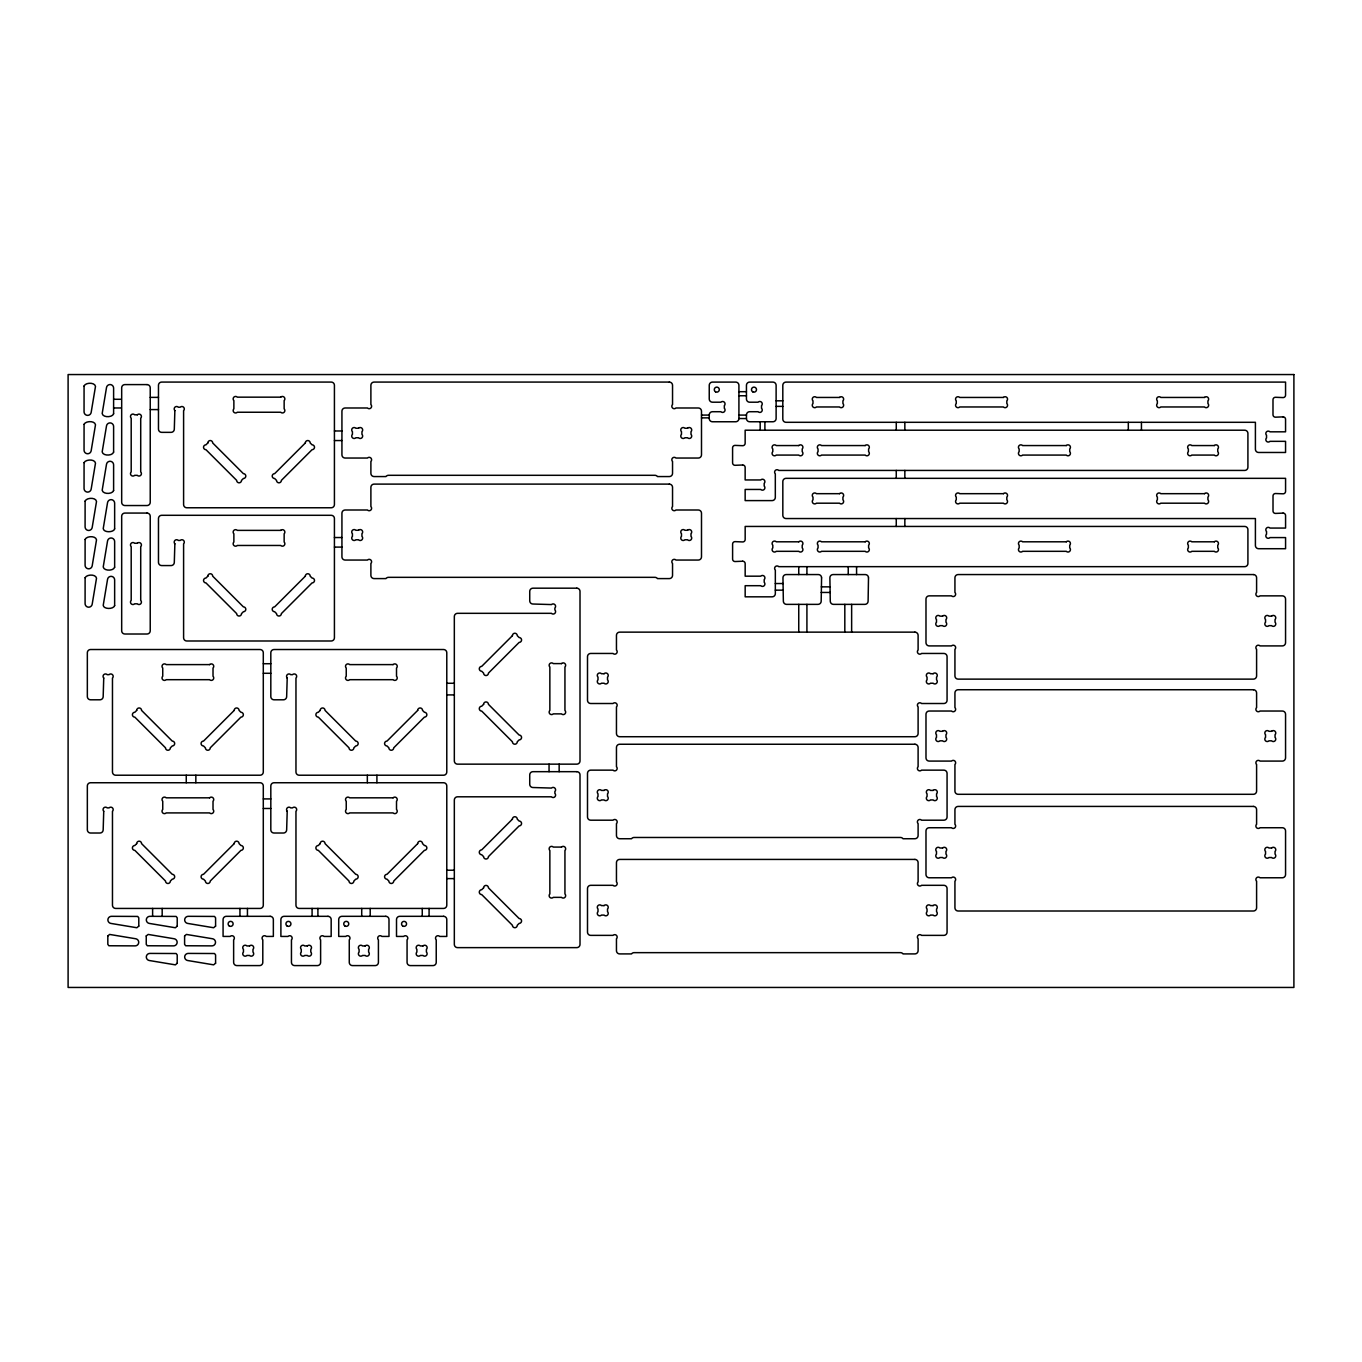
<?xml version="1.0" encoding="UTF-8"?>
<svg xmlns="http://www.w3.org/2000/svg" width="1362" height="1362" viewBox="0 0 1362 1362"><rect width="100%" height="100%" fill="white"/><g stroke="black" fill="none" stroke-linecap="round" stroke-linejoin="round"><path stroke-width="1.5" d="M738.919 391.694L746.444 391.694M738.919 395.763L746.444 395.763M150.229 397.381L158.503 397.381M113.608 399.287L121.15 399.287M776.119 400.82L782.861 400.82M776.119 406.37L782.861 406.37M113.608 407.97L121.15 407.97M150.229 409.587L158.503 409.587M701.515 415.087L709.244 415.087A3.201 3.201 0 0 1 712.445 411.716L720.907 411.716A2.435 2.435 0 0 0 724.329 411.716A2.435 2.435 0 0 0 724.329 408.277L724.329 405.638A2.435 2.435 0 0 0 724.329 402.199A2.435 2.435 0 0 0 720.907 402.199L712.445 402.199A3.201 3.201 0 0 1 709.244 398.998L709.244 385.276A3.201 3.201 0 0 1 712.445 382.092L735.718 382.092A3.201 3.201 0 0 1 738.919 385.276L738.919 418.577A3.201 3.201 0 0 1 735.718 421.76L712.445 421.76A3.201 3.201 0 0 1 709.244 418.577L709.244 414.899M738.919 415.087L746.444 415.087A3.201 3.201 0 0 1 749.645 411.716L758.106 411.716A2.435 2.435 0 0 0 761.528 411.716A2.435 2.435 0 0 0 761.528 408.277L761.528 405.638A2.435 2.435 0 0 0 761.528 402.199A2.435 2.435 0 0 0 758.106 402.199L749.645 402.199A3.201 3.201 0 0 1 746.444 398.998L746.444 385.276A3.201 3.201 0 0 1 749.645 382.092L772.918 382.092A3.201 3.201 0 0 1 776.119 385.276L776.119 418.577A3.201 3.201 0 0 1 772.918 421.76L749.645 421.76A3.201 3.201 0 0 1 746.444 418.577L738.919 418.509M701.515 417.862L709.244 417.862M334.439 430.971L341.981 430.971M334.439 440.556L341.981 440.556M334.439 537.53L341.981 537.53M334.439 547.098L341.981 547.098M775.318 583.532L783.167 583.532M821.286 586.852L830.19 586.852M775.318 590.155L783.354 590.155M821.184 592.453L830.275 592.453M263.309 663.72L270.834 663.72M263.309 673.288L270.834 673.288M446.787 683.264L454.329 683.264M446.787 694.909L454.329 694.909M263.309 798.915L270.834 798.915M263.309 808.483L270.834 808.483M446.787 870.216L454.329 870.216M446.787 878.609L454.329 878.609M1141.441 422.305L1141.441 430.205M1128.315 422.305L1128.315 430.205M904.845 422.305L904.845 430.205M904.845 470.418L904.845 478.334M904.845 518.547L904.845 526.447M896.264 422.305L896.264 430.205M896.264 470.418L896.264 478.334M896.264 518.547L896.264 526.447M856.579 566.66L856.579 574.56M851.642 604.37L851.642 632.155M848.237 566.66L848.237 574.56M844.815 604.37L844.815 632.155M806.917 566.66L806.917 574.56M806.917 604.37L806.917 632.155M798.745 566.66L798.745 574.56M798.745 604.37L798.745 632.155M764.899 421.76L764.899 430.205M760.183 421.76L760.183 430.205M746.444 414.899L746.444 418.577M559.152 764.15L559.152 771.692M549.056 764.15L549.056 771.692M429.081 908.42L429.081 916.337M422.254 908.42L422.254 916.337M376.916 775.216L376.916 782.758M370.209 908.42L370.209 916.337M367.331 775.216L367.331 782.758M361.713 908.42L361.713 916.337M317.908 908.42L317.908 916.337M312.085 908.42L312.085 916.337M247.441 908.42L247.441 916.337M239.95 908.42L239.95 916.337M195.839 775.216L195.839 782.758M186.254 775.216L186.254 782.758M162.18 908.42L162.18 916.32M152.612 908.42L152.612 916.32M103.733 678.038L103.171 696.697A3.201 3.201 0 0 1 99.971 699.796L90.522 699.796A3.201 3.201 0 0 1 87.338 696.612L87.338 652.721A3.201 3.201 0 0 1 90.522 649.521L260.108 649.521A3.201 3.201 0 0 1 263.292 652.721L263.292 772.016A3.201 3.201 0 0 1 260.108 775.216L115.668 775.216A3.201 3.201 0 0 1 112.467 772.016L112.467 678.089A2.435 2.435 0 0 0 112.467 674.667A2.435 2.435 0 0 0 109.045 674.667L107.206 674.667A2.435 2.435 0 0 0 103.801 674.633A2.435 2.435 0 0 0 103.733 678.038M103.733 811.258L103.171 829.918A3.201 3.201 0 0 1 99.971 833.016L90.522 833.016A3.201 3.201 0 0 1 87.338 829.833L87.338 785.942A3.201 3.201 0 0 1 90.522 782.741L260.108 782.741A3.201 3.201 0 0 1 263.292 785.942L263.292 905.236A3.201 3.201 0 0 1 260.108 908.437L115.668 908.437A3.201 3.201 0 0 1 112.467 905.236L112.467 811.309A2.435 2.435 0 0 0 112.467 807.887A2.435 2.435 0 0 0 109.045 807.887L107.206 807.887A2.435 2.435 0 0 0 103.801 807.853A2.435 2.435 0 0 0 103.733 811.258M174.864 410.592L174.302 429.251A3.201 3.201 0 0 1 171.118 432.35L161.652 432.35A3.201 3.201 0 0 1 158.469 429.166L158.469 385.276A3.201 3.201 0 0 1 161.652 382.075L331.238 382.075A3.201 3.201 0 0 1 334.422 385.276L334.422 504.57A3.201 3.201 0 0 1 331.238 507.771L186.798 507.771A3.201 3.201 0 0 1 183.598 504.57L183.598 410.643A2.435 2.435 0 0 0 183.598 407.221A2.435 2.435 0 0 0 180.176 407.221L178.337 407.221A2.435 2.435 0 0 0 174.932 407.187A2.435 2.435 0 0 0 174.864 410.592M174.864 543.813L174.302 562.472A3.201 3.201 0 0 1 171.118 565.57L161.652 565.57A3.201 3.201 0 0 1 158.469 562.387L158.469 518.496A3.201 3.201 0 0 1 161.652 515.296L331.238 515.296A3.201 3.201 0 0 1 334.422 518.496L334.422 637.791A3.201 3.201 0 0 1 331.238 640.991L186.798 640.991A3.201 3.201 0 0 1 183.598 637.791L183.598 543.864A2.435 2.435 0 0 0 183.598 540.442A2.435 2.435 0 0 0 180.176 540.442L178.337 540.442A2.435 2.435 0 0 0 174.932 540.408A2.435 2.435 0 0 0 174.864 543.813M287.212 678.038L286.65 696.697A3.201 3.201 0 0 1 283.466 699.796L274.017 699.796A3.201 3.201 0 0 1 270.817 696.612L270.817 652.721A3.201 3.201 0 0 1 274.017 649.521L443.586 649.521A3.201 3.201 0 0 1 446.787 652.721L446.787 772.016A3.201 3.201 0 0 1 443.586 775.216L299.146 775.216A3.201 3.201 0 0 1 295.963 772.016L295.963 678.089A2.435 2.435 0 0 0 295.963 674.667A2.435 2.435 0 0 0 292.524 674.667L290.702 674.667A2.435 2.435 0 0 0 287.297 674.633A2.435 2.435 0 0 0 287.212 678.038M287.212 811.258L286.65 829.918A3.201 3.201 0 0 1 283.466 833.016L274.017 833.016A3.201 3.201 0 0 1 270.817 829.833L270.817 785.942A3.201 3.201 0 0 1 274.017 782.741L443.586 782.741A3.201 3.201 0 0 1 446.787 785.942L446.787 905.236A3.201 3.201 0 0 1 443.586 908.437L299.146 908.437A3.201 3.201 0 0 1 295.963 905.236L295.963 811.309A2.435 2.435 0 0 0 295.963 807.887A2.435 2.435 0 0 0 292.524 807.887L290.702 807.887A2.435 2.435 0 0 0 287.297 807.853A2.435 2.435 0 0 0 287.212 811.258M821.575 577.863L821.184 601.17A3.201 3.201 0 0 1 818 604.37L786.555 604.37A3.201 3.201 0 0 1 783.354 601.17L782.963 577.863A3.201 3.201 0 0 1 786.163 574.56L818.392 574.56A3.201 3.201 0 0 1 821.575 577.863M868.496 577.863L868.105 601.187A3.201 3.201 0 0 1 864.921 604.37L833.476 604.37A3.201 3.201 0 0 1 830.275 601.17L829.884 577.863A3.201 3.201 0 0 1 833.084 574.56L865.313 574.577A3.201 3.201 0 0 1 868.496 577.863M84.069 386.008L84.052 411.801A3.575 3.575 0 0 0 87.338 415.359A3.575 3.575 0 0 0 91.169 412.38L95.493 386.399C94.863 382.194 85.534 382.33 84.069 386.008M84.069 424.365L84.052 450.158A3.575 3.575 0 0 0 87.338 453.733A3.575 3.575 0 0 0 91.169 450.754L95.493 424.774C94.829 420.586 85.789 420.773 84.069 424.246M84.069 462.74L84.052 488.532A3.575 3.575 0 0 0 87.338 492.091A3.575 3.575 0 0 0 91.169 489.111L95.493 463.131C94.829 458.909 85.823 459.215 84.069 462.603M85.108 501.097L85.091 526.89A3.575 3.575 0 0 0 88.377 530.448A3.575 3.575 0 0 0 92.19 527.469L96.515 501.488C95.953 497.198 86.572 497.47 85.108 501.097M85.108 539.454L85.091 565.247A3.575 3.575 0 0 0 88.377 568.805A3.575 3.575 0 0 0 92.19 565.826L96.515 539.846C95.936 535.624 86.572 535.777 85.108 539.454M85.108 577.811L85.091 603.604A3.575 3.575 0 0 0 88.377 607.18A3.575 3.575 0 0 0 92.19 604.2L96.515 578.22C95.868 574.015 86.828 574.219 85.108 577.692M113.608 413.793C112.399 417.64 102.78 417.759 102.184 413.52L106.508 387.54A3.575 3.575 0 0 1 110.322 384.561A3.575 3.575 0 0 1 113.608 388.119L113.608 413.793M113.608 452.15C112.45 456.049 102.797 456.1 102.184 451.878L106.508 425.897A3.575 3.575 0 0 1 110.322 422.918A3.575 3.575 0 0 1 113.608 426.493L113.608 452.15M113.608 490.524C112.382 494.423 102.865 494.423 102.184 490.252L106.508 464.255A3.575 3.575 0 0 1 110.322 461.292A3.575 3.575 0 0 1 113.608 464.851L113.608 490.524M114.646 528.882C113.88 532.457 103.835 532.985 103.223 528.609L107.547 502.629A3.575 3.575 0 0 1 111.361 499.65A3.575 3.575 0 0 1 114.646 503.208L114.646 528.882M114.646 567.239C113.438 571.189 103.87 571.121 103.223 566.967L107.547 540.986A3.575 3.575 0 0 1 111.361 538.007A3.575 3.575 0 0 1 114.646 541.565L114.646 567.239M114.646 605.596C113.386 609.563 103.529 609.291 103.223 605.324L107.547 579.344A3.575 3.575 0 0 1 111.361 576.364A3.575 3.575 0 0 1 114.646 579.94L114.646 605.596M107.819 935.949L107.819 944.326L108.858 945.756L135.144 945.875A3.575 3.575 0 0 0 138.703 942.589A3.575 3.575 0 0 0 135.723 938.758L109.624 934.434L107.819 935.949M138.788 926.109L136.864 927.743L110.884 923.419A3.575 3.575 0 0 1 107.904 919.605A3.575 3.575 0 0 1 111.463 916.32L137.732 916.439L138.788 917.852L138.788 926.109M146.245 935.949L146.245 944.326L147.3 945.756L173.57 945.875A3.575 3.575 0 0 0 177.128 942.589A3.575 3.575 0 0 0 174.149 938.758L148.169 934.434L146.245 935.949M177.213 926.109L175.409 927.76L149.309 923.419A3.575 3.575 0 0 1 146.33 919.605A3.575 3.575 0 0 1 149.888 916.32L176.175 916.439L177.213 917.852L177.213 926.109M177.213 963.206L175.409 964.858L149.309 960.516A3.575 3.575 0 0 1 146.33 956.686A3.575 3.575 0 0 1 149.888 953.417L176.175 953.519L177.213 954.949L177.213 963.206M184.602 935.949L184.602 944.326L185.658 945.756L211.927 945.875A3.575 3.575 0 0 0 215.502 942.589A3.575 3.575 0 0 0 212.523 938.758L186.407 934.434L184.602 935.949M215.588 926.109L213.647 927.743L187.667 923.419A3.575 3.575 0 0 1 184.687 919.605A3.575 3.575 0 0 1 188.262 916.32L214.532 916.439L215.588 917.852L215.588 926.109M215.588 963.206L213.647 964.841L187.667 960.516A3.575 3.575 0 0 1 184.687 956.686A3.575 3.575 0 0 1 188.262 953.417L214.532 953.519L215.588 954.949L215.588 963.206M207.841 442.956L205.951 444.829A2.435 2.435 0 0 0 203.534 447.264A2.435 2.435 0 0 0 205.951 449.681L236.665 480.377A2.435 2.435 0 0 0 239.082 482.812A2.435 2.435 0 0 0 241.517 480.377L243.389 478.505A2.435 2.435 0 0 0 245.807 476.087A2.435 2.435 0 0 0 243.389 473.653L212.693 442.956A2.435 2.435 0 0 0 210.259 440.539A2.435 2.435 0 0 0 207.841 442.956M305.343 442.956L274.647 473.653A2.435 2.435 0 0 0 272.213 476.087A2.435 2.435 0 0 0 274.647 478.505L276.52 480.377A2.435 2.435 0 0 0 278.955 482.812A2.435 2.435 0 0 0 281.372 480.377L312.068 449.681A2.435 2.435 0 0 0 314.503 447.264A2.435 2.435 0 0 0 312.068 444.829L310.195 442.956A2.435 2.435 0 0 0 307.761 440.539A2.435 2.435 0 0 0 305.343 442.956M207.841 576.177L205.951 578.05A2.435 2.435 0 0 0 203.534 580.484A2.435 2.435 0 0 0 205.951 582.902L236.665 613.598A2.435 2.435 0 0 0 239.082 616.033A2.435 2.435 0 0 0 241.517 613.598L243.389 611.725A2.435 2.435 0 0 0 245.807 609.291A2.435 2.435 0 0 0 243.389 606.873L212.693 576.177A2.435 2.435 0 0 0 210.259 573.742A2.435 2.435 0 0 0 207.841 576.177M136.694 710.402L134.821 712.275A2.435 2.435 0 0 0 132.403 714.709A2.435 2.435 0 0 0 134.821 717.127L165.517 747.823A2.435 2.435 0 0 0 167.952 750.258A2.435 2.435 0 0 0 170.369 747.823L172.259 745.95A2.435 2.435 0 0 0 174.676 743.533A2.435 2.435 0 0 0 172.259 741.098L141.563 710.402A2.435 2.435 0 0 0 139.128 707.968A2.435 2.435 0 0 0 136.694 710.402M305.343 576.177L274.647 606.873A2.435 2.435 0 0 0 272.213 609.291A2.435 2.435 0 0 0 274.647 611.725L276.52 613.598A2.435 2.435 0 0 0 278.955 616.033A2.435 2.435 0 0 0 281.372 613.598L312.068 582.902A2.435 2.435 0 0 0 314.503 580.484A2.435 2.435 0 0 0 312.068 578.05L310.195 576.177A2.435 2.435 0 0 0 307.761 573.742A2.435 2.435 0 0 0 305.343 576.177M234.213 710.402L203.517 741.098A2.435 2.435 0 0 0 201.082 743.533A2.435 2.435 0 0 0 203.517 745.95L205.39 747.823A2.435 2.435 0 0 0 207.807 750.258A2.435 2.435 0 0 0 210.242 747.823L240.938 717.127A2.435 2.435 0 0 0 243.355 714.709A2.435 2.435 0 0 0 240.938 712.275L239.065 710.402A2.435 2.435 0 0 0 236.63 707.968A2.435 2.435 0 0 0 234.213 710.402M136.694 843.623L134.821 845.496A2.435 2.435 0 0 0 132.403 847.913A2.435 2.435 0 0 0 134.821 850.348L165.517 881.044A2.435 2.435 0 0 0 167.952 883.478A2.435 2.435 0 0 0 170.369 881.044L172.259 879.171A2.435 2.435 0 0 0 174.676 876.736A2.435 2.435 0 0 0 172.259 874.319L141.563 843.623A2.435 2.435 0 0 0 139.128 841.188A2.435 2.435 0 0 0 136.694 843.623M320.189 710.402L318.316 712.275A2.435 2.435 0 0 0 315.882 714.709A2.435 2.435 0 0 0 318.316 717.127L349.012 747.823A2.435 2.435 0 0 0 351.43 750.258A2.435 2.435 0 0 0 353.865 747.823L355.737 745.95A2.435 2.435 0 0 0 358.172 743.533A2.435 2.435 0 0 0 355.737 741.098L325.041 710.402A2.435 2.435 0 0 0 322.624 707.968A2.435 2.435 0 0 0 320.189 710.402M234.213 843.623L203.517 874.319A2.435 2.435 0 0 0 201.082 876.736A2.435 2.435 0 0 0 203.517 879.171L205.39 881.044A2.435 2.435 0 0 0 207.807 883.478A2.435 2.435 0 0 0 210.242 881.044L240.938 850.348A2.435 2.435 0 0 0 243.355 847.913A2.435 2.435 0 0 0 240.938 845.496L239.065 843.623A2.435 2.435 0 0 0 236.63 841.188A2.435 2.435 0 0 0 234.213 843.623M417.691 710.402L386.995 741.098A2.435 2.435 0 0 0 384.578 743.533A2.435 2.435 0 0 0 386.995 745.95L388.868 747.823A2.435 2.435 0 0 0 391.303 750.258A2.435 2.435 0 0 0 393.72 747.823L424.416 717.127A2.435 2.435 0 0 0 426.851 714.709A2.435 2.435 0 0 0 424.416 712.275L422.543 710.402A2.435 2.435 0 0 0 420.126 707.968A2.435 2.435 0 0 0 417.691 710.402M512.418 635.679L481.705 666.376A2.435 2.435 0 0 0 479.288 668.793A2.435 2.435 0 0 0 481.705 671.228L483.595 673.1A2.435 2.435 0 0 0 486.013 675.535A2.435 2.435 0 0 0 488.447 673.1L519.143 642.404A2.435 2.435 0 0 0 521.561 639.987A2.435 2.435 0 0 0 519.143 637.552L517.271 635.679A2.435 2.435 0 0 0 514.836 633.245A2.435 2.435 0 0 0 512.418 635.679M320.189 843.623L318.316 845.496A2.435 2.435 0 0 0 315.882 847.913A2.435 2.435 0 0 0 318.316 850.348L349.012 881.044A2.435 2.435 0 0 0 351.43 883.478A2.435 2.435 0 0 0 353.865 881.044L355.737 879.171A2.435 2.435 0 0 0 358.172 876.736A2.435 2.435 0 0 0 355.737 874.319L325.041 843.623A2.435 2.435 0 0 0 322.624 841.188A2.435 2.435 0 0 0 320.189 843.623M483.595 704.358L481.705 706.231A2.435 2.435 0 0 0 479.288 708.666A2.435 2.435 0 0 0 481.705 711.083L512.418 741.779A2.435 2.435 0 0 0 514.836 744.214A2.435 2.435 0 0 0 517.271 741.779L519.143 739.907A2.435 2.435 0 0 0 521.561 737.489A2.435 2.435 0 0 0 519.143 735.054L488.447 704.358A2.435 2.435 0 0 0 486.013 701.941A2.435 2.435 0 0 0 483.595 704.358M417.691 843.623L386.995 874.319A2.435 2.435 0 0 0 384.578 876.736A2.435 2.435 0 0 0 386.995 879.171L388.868 881.044A2.435 2.435 0 0 0 391.303 883.478A2.435 2.435 0 0 0 393.72 881.044L424.416 850.348A2.435 2.435 0 0 0 426.851 847.913A2.435 2.435 0 0 0 424.416 845.496L422.543 843.623A2.435 2.435 0 0 0 420.126 841.188A2.435 2.435 0 0 0 417.691 843.623M512.418 819.158L481.705 849.871A2.435 2.435 0 0 0 479.288 852.289A2.435 2.435 0 0 0 481.705 854.723L483.595 856.596A2.435 2.435 0 0 0 486.013 859.013A2.435 2.435 0 0 0 488.447 856.596L519.143 825.9A2.435 2.435 0 0 0 521.561 823.465A2.435 2.435 0 0 0 519.143 821.048L517.271 819.158A2.435 2.435 0 0 0 514.836 816.74A2.435 2.435 0 0 0 512.418 819.158M483.595 887.854L481.705 889.726A2.435 2.435 0 0 0 479.288 892.144A2.435 2.435 0 0 0 481.705 894.579L512.418 925.275A2.435 2.435 0 0 0 514.836 927.709A2.435 2.435 0 0 0 517.271 925.275L519.143 923.402A2.435 2.435 0 0 0 521.561 920.967A2.435 2.435 0 0 0 519.143 918.55L488.447 887.854A2.435 2.435 0 0 0 486.013 885.419A2.435 2.435 0 0 0 483.595 887.854M1283.038 416.874L1275.513 417.181A2.435 2.435 0 0 1 1272.993 414.763L1272.993 399.696A2.435 2.435 0 0 1 1275.513 397.278L1283.038 397.585A2.435 2.435 0 0 0 1285.558 395.15L1285.558 382.092L786.01 382.092A3.201 3.201 0 0 0 782.809 385.276L782.809 419.121A3.201 3.201 0 0 0 786.01 422.305L1255.406 422.305L1255.406 449.29A3.201 3.201 0 0 0 1258.59 452.473L1285.558 452.473L1285.558 441.339L1269.963 441.339A2.435 2.435 0 0 1 1266.541 441.339A2.435 2.435 0 0 1 1266.541 437.917L1266.541 435.261A2.435 2.435 0 0 1 1266.541 431.822A2.435 2.435 0 0 1 1269.963 431.822L1285.558 431.822L1285.558 419.309A2.435 2.435 0 0 0 1283.038 416.874M742.63 465.004L735.105 465.293A2.435 2.435 0 0 1 732.586 462.876L732.586 447.826A2.435 2.435 0 0 1 735.105 445.391L742.63 445.697A2.435 2.435 0 0 0 745.15 443.263L745.15 430.205L1244.715 430.205A3.201 3.201 0 0 1 1247.915 433.405L1247.915 467.234A3.201 3.201 0 0 1 1244.715 470.435L778.758 470.435A2.435 2.435 0 0 0 775.318 470.435A2.435 2.435 0 0 0 775.318 473.857L775.318 497.402A3.201 3.201 0 0 1 772.135 500.603L745.15 500.603L745.15 489.452L760.745 489.452A2.435 2.435 0 0 0 764.184 489.452A2.435 2.435 0 0 0 764.184 486.03L764.184 483.374A2.435 2.435 0 0 0 764.184 479.952A2.435 2.435 0 0 0 760.745 479.952L745.15 479.952L745.15 467.421A2.435 2.435 0 0 0 742.63 465.004M1283.055 513.116L1275.53 513.423A2.435 2.435 0 0 1 1273.01 510.988L1273.01 495.938A2.435 2.435 0 0 1 1275.53 493.521L1283.055 493.81A2.435 2.435 0 0 0 1285.575 491.393L1285.575 478.334L786.01 478.334A3.201 3.201 0 0 0 782.827 481.518L782.827 515.364A3.201 3.201 0 0 0 786.01 518.547L1255.406 518.547L1255.406 545.515A3.201 3.201 0 0 0 1258.607 548.716L1285.575 548.716L1285.575 537.581L1269.98 537.581A2.435 2.435 0 0 1 1266.541 537.581A2.435 2.435 0 0 1 1266.541 534.142L1266.541 531.503A2.435 2.435 0 0 1 1266.541 528.064A2.435 2.435 0 0 1 1269.98 528.064L1285.575 528.064L1285.575 515.534A2.435 2.435 0 0 0 1283.055 513.116M742.648 561.229L735.122 561.536A2.435 2.435 0 0 1 732.603 559.118L732.603 544.051A2.435 2.435 0 0 1 735.122 541.633L742.648 541.94A2.435 2.435 0 0 0 745.167 539.505L745.167 526.447L1244.732 526.447A3.201 3.201 0 0 1 1247.915 529.648L1247.915 563.476A3.201 3.201 0 0 1 1244.732 566.66L778.758 566.66A2.435 2.435 0 0 0 775.336 566.66A2.435 2.435 0 0 0 775.336 570.099L775.336 593.645A3.201 3.201 0 0 1 772.135 596.828L745.167 596.828L745.167 585.694L760.762 585.694A2.435 2.435 0 0 0 764.201 585.694A2.435 2.435 0 0 0 764.201 582.272L764.201 579.616A2.435 2.435 0 0 0 764.201 576.177A2.435 2.435 0 0 0 760.762 576.177L745.167 576.177L745.167 563.664A2.435 2.435 0 0 0 742.648 561.229M1293.9 374.55L68.1 374.55L68.1 987.45L1293.9 987.45L1293.9 374.55M669.338 382.075L374.073 382.075A3.201 3.201 0 0 0 370.89 385.276L370.89 404.548A2.435 2.435 0 0 1 370.89 407.987A2.435 2.435 0 0 1 367.451 407.987L345.114 407.987A3.201 3.201 0 0 0 341.93 411.171L341.93 454.84A3.201 3.201 0 0 0 345.114 458.041L367.451 458.041A2.435 2.435 0 0 1 370.89 458.041A2.435 2.435 0 0 1 370.89 461.463L370.89 473.38A3.201 3.201 0 0 0 374.073 476.564L385.974 476.564A3.201 3.201 0 0 1 388.51 475.304L654.918 475.304A3.201 3.201 0 0 1 657.454 476.564L669.338 476.564A3.201 3.201 0 0 0 672.539 473.38L672.539 461.463A2.435 2.435 0 0 1 672.539 458.041A2.435 2.435 0 0 1 675.961 458.041L698.297 458.041A3.201 3.201 0 0 0 701.498 454.84L701.498 411.171A3.201 3.201 0 0 0 698.297 407.987L675.961 407.987A2.435 2.435 0 0 1 672.539 407.987A2.435 2.435 0 0 1 672.539 404.548L672.539 385.276A3.201 3.201 0 0 0 669.338 382.075M147.028 384.595L124.878 384.595A3.201 3.201 0 0 0 121.678 387.795L121.678 502.34A3.201 3.201 0 0 0 124.878 505.54L147.028 505.54A3.201 3.201 0 0 0 150.229 502.34L150.229 387.795A3.201 3.201 0 0 0 147.028 384.595M280.725 397.159L237.311 397.159A2.435 2.435 0 0 0 233.872 397.159A2.435 2.435 0 0 0 233.872 400.598L233.872 408.821A2.435 2.435 0 0 0 233.872 412.243A2.435 2.435 0 0 0 237.311 412.243L280.725 412.243A2.435 2.435 0 0 0 284.147 412.243A2.435 2.435 0 0 0 284.147 408.821L284.147 400.598A2.435 2.435 0 0 0 284.147 397.159A2.435 2.435 0 0 0 280.725 397.159M839.486 397.449L816.417 397.449A2.435 2.435 0 0 0 812.978 397.449A2.435 2.435 0 0 0 812.978 400.871L812.978 403.527A2.435 2.435 0 0 0 812.978 406.966A2.435 2.435 0 0 0 816.417 406.966L839.486 406.966A2.435 2.435 0 0 0 842.925 406.966A2.435 2.435 0 0 0 842.925 403.527L842.925 400.871A2.435 2.435 0 0 0 842.925 397.449A2.435 2.435 0 0 0 839.486 397.449M1003.385 397.449L959.699 397.449A2.435 2.435 0 0 0 956.26 397.449A2.435 2.435 0 0 0 956.26 400.871L956.26 403.527A2.435 2.435 0 0 0 956.26 406.966A2.435 2.435 0 0 0 959.699 406.966L1003.385 406.966A2.435 2.435 0 0 0 1006.824 406.966A2.435 2.435 0 0 0 1006.824 403.527L1006.824 400.871A2.435 2.435 0 0 0 1006.824 397.449A2.435 2.435 0 0 0 1003.385 397.449M1204.485 397.449L1160.799 397.449A2.435 2.435 0 0 0 1157.359 397.449A2.435 2.435 0 0 0 1157.359 400.871L1157.359 403.527A2.435 2.435 0 0 0 1157.359 406.966A2.435 2.435 0 0 0 1160.799 406.966L1204.485 406.966A2.435 2.435 0 0 0 1207.924 406.966A2.435 2.435 0 0 0 1207.924 403.527L1207.924 400.871A2.435 2.435 0 0 0 1207.924 397.449A2.435 2.435 0 0 0 1204.485 397.449M137.29 414.797L134.634 414.797A2.435 2.435 0 0 0 131.195 414.797A2.435 2.435 0 0 0 131.195 418.219L131.195 471.916A2.435 2.435 0 0 0 131.195 475.338A2.435 2.435 0 0 0 134.634 475.338L137.29 475.338A2.435 2.435 0 0 0 140.712 475.338A2.435 2.435 0 0 0 140.712 471.916L140.712 418.219A2.435 2.435 0 0 0 140.712 414.797A2.435 2.435 0 0 0 137.29 414.797M358.512 428.247L355.857 428.247A2.435 2.435 0 0 0 352.435 428.247A2.435 2.435 0 0 0 352.435 431.686L352.435 434.342A2.435 2.435 0 0 0 352.435 437.764A2.435 2.435 0 0 0 355.857 437.764L358.512 437.764A2.435 2.435 0 0 0 361.951 437.764A2.435 2.435 0 0 0 361.951 434.342L361.951 431.686A2.435 2.435 0 0 0 361.951 428.247A2.435 2.435 0 0 0 358.512 428.247M687.555 428.247L684.899 428.247A2.435 2.435 0 0 0 681.477 428.247A2.435 2.435 0 0 0 681.477 431.686L681.477 434.342A2.435 2.435 0 0 0 681.477 437.764A2.435 2.435 0 0 0 684.899 437.764L687.555 437.764A2.435 2.435 0 0 0 690.994 437.764A2.435 2.435 0 0 0 690.994 434.342L690.994 431.686A2.435 2.435 0 0 0 690.994 428.247A2.435 2.435 0 0 0 687.555 428.247M798.762 445.561L776.238 445.561A2.435 2.435 0 0 0 772.799 445.561A2.435 2.435 0 0 0 772.799 449L772.799 451.639A2.435 2.435 0 0 0 772.799 455.078A2.435 2.435 0 0 0 776.238 455.078L798.762 455.078A2.435 2.435 0 0 0 802.201 455.078A2.435 2.435 0 0 0 802.201 451.639L802.201 449A2.435 2.435 0 0 0 802.201 445.561A2.435 2.435 0 0 0 798.762 445.561M865.176 445.561L821.49 445.561A2.435 2.435 0 0 0 818.051 445.561A2.435 2.435 0 0 0 818.051 449L818.051 451.639A2.435 2.435 0 0 0 818.051 455.078A2.435 2.435 0 0 0 821.49 455.078L865.176 455.078A2.435 2.435 0 0 0 868.615 455.078A2.435 2.435 0 0 0 868.615 451.639L868.615 449A2.435 2.435 0 0 0 868.615 445.561A2.435 2.435 0 0 0 865.176 445.561M1066.276 445.561L1022.59 445.561A2.435 2.435 0 0 0 1019.151 445.561A2.435 2.435 0 0 0 1019.151 449L1019.151 451.639A2.435 2.435 0 0 0 1019.151 455.078A2.435 2.435 0 0 0 1022.59 455.078L1066.276 455.078A2.435 2.435 0 0 0 1069.715 455.078A2.435 2.435 0 0 0 1069.715 451.639L1069.715 449A2.435 2.435 0 0 0 1069.715 445.561A2.435 2.435 0 0 0 1066.276 445.561M1214.308 445.561L1191.784 445.561A2.435 2.435 0 0 0 1188.362 445.561A2.435 2.435 0 0 0 1188.362 449L1188.362 451.639A2.435 2.435 0 0 0 1188.362 455.078A2.435 2.435 0 0 0 1191.784 455.078L1214.308 455.078A2.435 2.435 0 0 0 1217.747 455.078A2.435 2.435 0 0 0 1217.747 451.639L1217.747 449A2.435 2.435 0 0 0 1217.747 445.561A2.435 2.435 0 0 0 1214.308 445.561M669.338 484.106L374.073 484.106A3.201 3.201 0 0 0 370.89 487.29L370.89 506.579A2.435 2.435 0 0 1 370.89 510.001A2.435 2.435 0 0 1 367.451 510.001L345.114 510.001A3.201 3.201 0 0 0 341.93 513.202L341.93 556.854A3.201 3.201 0 0 0 345.114 560.054L367.451 560.054A2.435 2.435 0 0 1 370.89 560.054A2.435 2.435 0 0 1 370.89 563.476L370.89 575.394A3.201 3.201 0 0 0 374.073 578.595L385.974 578.595A3.201 3.201 0 0 1 388.51 577.335L654.918 577.335A3.201 3.201 0 0 1 657.454 578.595L669.338 578.595A3.201 3.201 0 0 0 672.539 575.394L672.539 563.476A2.435 2.435 0 0 1 672.539 560.054A2.435 2.435 0 0 1 675.961 560.054L698.297 560.054A3.201 3.201 0 0 0 701.498 556.854L701.498 513.202A3.201 3.201 0 0 0 698.297 510.001L675.961 510.001A2.435 2.435 0 0 1 672.539 510.001A2.435 2.435 0 0 1 672.539 506.579L672.539 487.29A3.201 3.201 0 0 0 669.338 484.106M839.503 493.674L816.417 493.674A2.435 2.435 0 0 0 812.995 493.674A2.435 2.435 0 0 0 812.995 497.113L812.995 499.769A2.435 2.435 0 0 0 812.995 503.191A2.435 2.435 0 0 0 816.417 503.191L839.503 503.191A2.435 2.435 0 0 0 842.925 503.191A2.435 2.435 0 0 0 842.925 499.769L842.925 497.113A2.435 2.435 0 0 0 842.925 493.674A2.435 2.435 0 0 0 839.503 493.674M1003.402 493.674L959.699 493.674A2.435 2.435 0 0 0 956.277 493.674A2.435 2.435 0 0 0 956.277 497.113L956.277 499.769A2.435 2.435 0 0 0 956.277 503.191A2.435 2.435 0 0 0 959.699 503.191L1003.402 503.191A2.435 2.435 0 0 0 1006.824 503.191A2.435 2.435 0 0 0 1006.824 499.769L1006.824 497.113A2.435 2.435 0 0 0 1006.824 493.674A2.435 2.435 0 0 0 1003.402 493.674M1204.502 493.674L1160.799 493.674A2.435 2.435 0 0 0 1157.377 493.674A2.435 2.435 0 0 0 1157.377 497.113L1157.377 499.769A2.435 2.435 0 0 0 1157.377 503.191A2.435 2.435 0 0 0 1160.799 503.191L1204.502 503.191A2.435 2.435 0 0 0 1207.924 503.191A2.435 2.435 0 0 0 1207.924 499.769L1207.924 497.113A2.435 2.435 0 0 0 1207.924 493.674A2.435 2.435 0 0 0 1204.502 493.674M147.028 513.065L124.878 513.065A3.201 3.201 0 0 0 121.678 516.266L121.678 630.81A3.201 3.201 0 0 0 124.878 634.011L147.028 634.011A3.201 3.201 0 0 0 150.229 630.81L150.229 516.266A3.201 3.201 0 0 0 147.028 513.065M280.725 530.38L237.311 530.38A2.435 2.435 0 0 0 233.872 530.38A2.435 2.435 0 0 0 233.872 533.819L233.872 542.025A2.435 2.435 0 0 0 233.872 545.464A2.435 2.435 0 0 0 237.311 545.464L280.725 545.464A2.435 2.435 0 0 0 284.147 545.464A2.435 2.435 0 0 0 284.147 542.025L284.147 533.819A2.435 2.435 0 0 0 284.147 530.38A2.435 2.435 0 0 0 280.725 530.38M358.512 530.278L355.857 530.278A2.435 2.435 0 0 0 352.435 530.278A2.435 2.435 0 0 0 352.435 533.7L352.435 536.356A2.435 2.435 0 0 0 352.435 539.778A2.435 2.435 0 0 0 355.857 539.778L358.512 539.778A2.435 2.435 0 0 0 361.951 539.778A2.435 2.435 0 0 0 361.951 536.356L361.951 533.7A2.435 2.435 0 0 0 361.951 530.278A2.435 2.435 0 0 0 358.512 530.278M687.555 530.278L684.899 530.278A2.435 2.435 0 0 0 681.477 530.278A2.435 2.435 0 0 0 681.477 533.7L681.477 536.356A2.435 2.435 0 0 0 681.477 539.778A2.435 2.435 0 0 0 684.899 539.778L687.555 539.778A2.435 2.435 0 0 0 690.994 539.778A2.435 2.435 0 0 0 690.994 536.356L690.994 533.7A2.435 2.435 0 0 0 690.994 530.278A2.435 2.435 0 0 0 687.555 530.278M798.779 541.804L776.255 541.804A2.435 2.435 0 0 0 772.816 541.804A2.435 2.435 0 0 0 772.816 545.226L772.816 547.882A2.435 2.435 0 0 0 772.816 551.321A2.435 2.435 0 0 0 776.255 551.321L798.779 551.321A2.435 2.435 0 0 0 802.201 551.321A2.435 2.435 0 0 0 802.201 547.882L802.201 545.226A2.435 2.435 0 0 0 802.201 541.804A2.435 2.435 0 0 0 798.779 541.804M865.193 541.804L821.49 541.804A2.435 2.435 0 0 0 818.068 541.804A2.435 2.435 0 0 0 818.068 545.226L818.068 547.882A2.435 2.435 0 0 0 818.068 551.321A2.435 2.435 0 0 0 821.49 551.321L865.193 551.321A2.435 2.435 0 0 0 868.615 551.321A2.435 2.435 0 0 0 868.615 547.882L868.615 545.226A2.435 2.435 0 0 0 868.615 541.804A2.435 2.435 0 0 0 865.193 541.804M1066.293 541.804L1022.59 541.804A2.435 2.435 0 0 0 1019.168 541.804A2.435 2.435 0 0 0 1019.168 545.226L1019.168 547.882A2.435 2.435 0 0 0 1019.168 551.321A2.435 2.435 0 0 0 1022.59 551.321L1066.293 551.321A2.435 2.435 0 0 0 1069.715 551.321A2.435 2.435 0 0 0 1069.715 547.882L1069.715 545.226A2.435 2.435 0 0 0 1069.715 541.804A2.435 2.435 0 0 0 1066.293 541.804M1214.325 541.804L1191.801 541.804A2.435 2.435 0 0 0 1188.362 541.804A2.435 2.435 0 0 0 1188.362 545.226L1188.362 547.882A2.435 2.435 0 0 0 1188.362 551.321A2.435 2.435 0 0 0 1191.801 551.321L1214.325 551.321A2.435 2.435 0 0 0 1217.747 551.321A2.435 2.435 0 0 0 1217.747 547.882L1217.747 545.226A2.435 2.435 0 0 0 1217.747 541.804A2.435 2.435 0 0 0 1214.325 541.804M137.29 543.268L134.634 543.268A2.435 2.435 0 0 0 131.195 543.268A2.435 2.435 0 0 0 131.195 546.69L131.195 600.387A2.435 2.435 0 0 0 131.195 603.809A2.435 2.435 0 0 0 134.634 603.809L137.29 603.809A2.435 2.435 0 0 0 140.712 603.809A2.435 2.435 0 0 0 140.712 600.387L140.712 546.69A2.435 2.435 0 0 0 140.712 543.268A2.435 2.435 0 0 0 137.29 543.268M1253.398 574.56L958.133 574.56A3.201 3.201 0 0 0 954.932 577.743L954.932 592.436A2.435 2.435 0 0 1 954.932 595.858A2.435 2.435 0 0 1 951.51 595.858L929.173 595.858A3.201 3.201 0 0 0 925.99 599.059L925.99 642.728A3.201 3.201 0 0 0 929.173 645.911L951.51 645.911A2.435 2.435 0 0 1 954.932 645.911A2.435 2.435 0 0 1 954.932 649.351L954.932 675.944A3.201 3.201 0 0 0 958.133 679.127L1253.398 679.127A3.201 3.201 0 0 0 1256.598 675.944L1256.598 649.351A2.435 2.435 0 0 1 1256.598 645.911A2.435 2.435 0 0 1 1260.02 645.911L1282.357 645.911A3.201 3.201 0 0 0 1285.558 642.728L1285.558 599.059A3.201 3.201 0 0 0 1282.357 595.858L1260.02 595.858A2.435 2.435 0 0 1 1256.598 595.858A2.435 2.435 0 0 1 1256.598 592.436L1256.598 577.743A3.201 3.201 0 0 0 1253.398 574.56M576.824 588.18L532.934 588.18A3.201 3.201 0 0 0 529.733 591.38L529.733 600.829A3.201 3.201 0 0 0 532.831 604.013L551.491 604.575A2.435 2.435 0 0 1 554.896 604.66A2.435 2.435 0 0 1 554.879 608.065L554.879 609.887A2.435 2.435 0 0 1 554.879 613.326A2.435 2.435 0 0 1 551.44 613.326L457.513 613.326A3.201 3.201 0 0 0 454.329 616.509L454.329 760.949A3.201 3.201 0 0 0 457.513 764.15L576.824 764.15A3.201 3.201 0 0 0 580.008 760.949L580.008 591.38A3.201 3.201 0 0 0 576.824 588.18M942.572 616.135L939.916 616.135A2.435 2.435 0 0 0 936.494 616.135A2.435 2.435 0 0 0 936.494 619.557L936.494 622.213A2.435 2.435 0 0 0 936.494 625.652A2.435 2.435 0 0 0 939.916 625.652L942.572 625.652A2.435 2.435 0 0 0 945.994 625.652A2.435 2.435 0 0 0 945.994 622.213L945.994 619.557A2.435 2.435 0 0 0 945.994 616.135A2.435 2.435 0 0 0 942.572 616.135M1271.614 616.135L1268.958 616.135A2.435 2.435 0 0 0 1265.536 616.135A2.435 2.435 0 0 0 1265.536 619.557L1265.536 622.213A2.435 2.435 0 0 0 1265.536 625.652A2.435 2.435 0 0 0 1268.958 625.652L1271.614 625.652A2.435 2.435 0 0 0 1275.053 625.652A2.435 2.435 0 0 0 1275.053 622.213L1275.053 619.557A2.435 2.435 0 0 0 1275.053 616.135A2.435 2.435 0 0 0 1271.614 616.135M914.923 632.138L619.642 632.138A3.201 3.201 0 0 0 616.458 635.339L616.458 650.014A2.435 2.435 0 0 1 616.458 653.454A2.435 2.435 0 0 1 613.019 653.454L590.699 653.454A3.201 3.201 0 0 0 587.499 656.637L587.499 700.306A3.201 3.201 0 0 0 590.699 703.507L613.019 703.507A2.435 2.435 0 0 1 616.458 703.507A2.435 2.435 0 0 1 616.458 706.929L616.458 733.522A3.201 3.201 0 0 0 619.642 736.723L914.923 736.723A3.201 3.201 0 0 0 918.107 733.522L918.107 706.929A2.435 2.435 0 0 1 918.107 703.507A2.435 2.435 0 0 1 921.546 703.507L943.883 703.507A3.201 3.201 0 0 0 947.067 700.306L947.067 656.637A3.201 3.201 0 0 0 943.883 653.454L921.546 653.454A2.435 2.435 0 0 1 918.107 653.454A2.435 2.435 0 0 1 918.107 650.014L918.107 635.339A3.201 3.201 0 0 0 914.923 632.138M561.502 663.6L553.278 663.6A2.435 2.435 0 0 0 549.856 663.6A2.435 2.435 0 0 0 549.856 667.022L549.856 710.436A2.435 2.435 0 0 0 549.856 713.875A2.435 2.435 0 0 0 553.278 713.875L561.502 713.875A2.435 2.435 0 0 0 564.941 713.875A2.435 2.435 0 0 0 564.941 710.436L564.941 667.022A2.435 2.435 0 0 0 564.941 663.6A2.435 2.435 0 0 0 561.502 663.6M209.595 664.605L166.181 664.605A2.435 2.435 0 0 0 162.742 664.605A2.435 2.435 0 0 0 162.742 668.044L162.742 676.25A2.435 2.435 0 0 0 162.742 679.689A2.435 2.435 0 0 0 166.181 679.689L209.595 679.689A2.435 2.435 0 0 0 213.017 679.689A2.435 2.435 0 0 0 213.017 676.25L213.017 668.044A2.435 2.435 0 0 0 213.017 664.605A2.435 2.435 0 0 0 209.595 664.605M393.073 664.605L349.659 664.605A2.435 2.435 0 0 0 346.237 664.605A2.435 2.435 0 0 0 346.237 668.044L346.237 676.25A2.435 2.435 0 0 0 346.237 679.689A2.435 2.435 0 0 0 349.659 679.689L393.073 679.689A2.435 2.435 0 0 0 396.512 679.689A2.435 2.435 0 0 0 396.512 676.25L396.512 668.044A2.435 2.435 0 0 0 396.512 664.605A2.435 2.435 0 0 0 393.073 664.605M604.081 673.713L601.442 673.713A2.435 2.435 0 0 0 598.003 673.713A2.435 2.435 0 0 0 598.003 677.152L598.003 679.808A2.435 2.435 0 0 0 598.003 683.23A2.435 2.435 0 0 0 601.442 683.23L604.081 683.23A2.435 2.435 0 0 0 607.52 683.23A2.435 2.435 0 0 0 607.52 679.808L607.52 677.152A2.435 2.435 0 0 0 607.52 673.713A2.435 2.435 0 0 0 604.081 673.713M933.123 673.713L930.484 673.713A2.435 2.435 0 0 0 927.045 673.713A2.435 2.435 0 0 0 927.045 677.152L927.045 679.808A2.435 2.435 0 0 0 927.045 683.23A2.435 2.435 0 0 0 930.484 683.23L933.123 683.23A2.435 2.435 0 0 0 936.562 683.23A2.435 2.435 0 0 0 936.562 679.808L936.562 677.152A2.435 2.435 0 0 0 936.562 673.713A2.435 2.435 0 0 0 933.123 673.713M1253.398 689.734L958.133 689.734A3.201 3.201 0 0 0 954.932 692.917L954.932 707.61A2.435 2.435 0 0 1 954.932 711.032A2.435 2.435 0 0 1 951.51 711.032L929.173 711.032A3.201 3.201 0 0 0 925.99 714.233L925.99 757.885A3.201 3.201 0 0 0 929.173 761.086L951.51 761.086A2.435 2.435 0 0 1 954.932 761.086A2.435 2.435 0 0 1 954.932 764.508L954.932 791.101A3.201 3.201 0 0 0 958.133 794.301L1253.398 794.301A3.201 3.201 0 0 0 1256.598 791.101L1256.598 764.508A2.435 2.435 0 0 1 1256.598 761.086A2.435 2.435 0 0 1 1260.02 761.086L1282.357 761.086A3.201 3.201 0 0 0 1285.558 757.885L1285.558 714.233A3.201 3.201 0 0 0 1282.357 711.032L1260.02 711.032A2.435 2.435 0 0 1 1256.598 711.032A2.435 2.435 0 0 1 1256.598 707.61L1256.598 692.917A3.201 3.201 0 0 0 1253.398 689.734M942.572 731.309L939.916 731.309A2.435 2.435 0 0 0 936.494 731.309A2.435 2.435 0 0 0 936.494 734.731L936.494 737.387A2.435 2.435 0 0 0 936.494 740.826A2.435 2.435 0 0 0 939.916 740.826L942.572 740.826A2.435 2.435 0 0 0 945.994 740.826A2.435 2.435 0 0 0 945.994 737.387L945.994 734.731A2.435 2.435 0 0 0 945.994 731.309A2.435 2.435 0 0 0 942.572 731.309M1271.614 731.309L1268.958 731.309A2.435 2.435 0 0 0 1265.536 731.309A2.435 2.435 0 0 0 1265.536 734.731L1265.536 737.387A2.435 2.435 0 0 0 1265.536 740.826A2.435 2.435 0 0 0 1268.958 740.826L1271.614 740.826A2.435 2.435 0 0 0 1275.053 740.826A2.435 2.435 0 0 0 1275.053 737.387L1275.053 734.731A2.435 2.435 0 0 0 1275.053 731.309A2.435 2.435 0 0 0 1271.614 731.309M914.923 744.248L619.642 744.248A3.201 3.201 0 0 0 616.458 747.432L616.458 766.721A2.435 2.435 0 0 1 616.458 770.143A2.435 2.435 0 0 1 613.019 770.143L590.699 770.143A3.201 3.201 0 0 0 587.499 773.344L587.499 817.013A3.201 3.201 0 0 0 590.699 820.196L613.019 820.196A2.435 2.435 0 0 1 616.458 820.196A2.435 2.435 0 0 1 616.458 823.635L616.458 835.536A3.201 3.201 0 0 0 619.642 838.737L631.542 838.737A3.201 3.201 0 0 1 634.079 837.477L900.486 837.477A3.201 3.201 0 0 1 903.023 838.737L914.923 838.737A3.201 3.201 0 0 0 918.107 835.536L918.107 823.635A2.435 2.435 0 0 1 918.107 820.196A2.435 2.435 0 0 1 921.546 820.196L943.883 820.196A3.201 3.201 0 0 0 947.067 817.013L947.067 773.344A3.201 3.201 0 0 0 943.883 770.143L921.546 770.143A2.435 2.435 0 0 1 918.107 770.143A2.435 2.435 0 0 1 918.107 766.721L918.107 747.432A3.201 3.201 0 0 0 914.923 744.248M576.824 771.675L532.934 771.675A3.201 3.201 0 0 0 529.733 774.859L529.733 784.325A3.201 3.201 0 0 0 532.831 787.508L551.491 788.07A2.435 2.435 0 0 1 554.896 788.138A2.435 2.435 0 0 1 554.879 791.543L554.879 793.382A2.435 2.435 0 0 1 554.879 796.804A2.435 2.435 0 0 1 551.44 796.804L457.513 796.804A3.201 3.201 0 0 0 454.329 800.005L454.329 944.445A3.201 3.201 0 0 0 457.513 947.629L576.824 947.629A3.201 3.201 0 0 0 580.008 944.445L580.008 774.859A3.201 3.201 0 0 0 576.824 771.675M604.081 790.42L601.442 790.42A2.435 2.435 0 0 0 598.003 790.42A2.435 2.435 0 0 0 598.003 793.842L598.003 796.498A2.435 2.435 0 0 0 598.003 799.937A2.435 2.435 0 0 0 601.442 799.937L604.081 799.937A2.435 2.435 0 0 0 607.52 799.937A2.435 2.435 0 0 0 607.52 796.498L607.52 793.842A2.435 2.435 0 0 0 607.52 790.42A2.435 2.435 0 0 0 604.081 790.42M933.123 790.42L930.484 790.42A2.435 2.435 0 0 0 927.045 790.42A2.435 2.435 0 0 0 927.045 793.842L927.045 796.498A2.435 2.435 0 0 0 927.045 799.937A2.435 2.435 0 0 0 930.484 799.937L933.123 799.937A2.435 2.435 0 0 0 936.562 799.937A2.435 2.435 0 0 0 936.562 796.498L936.562 793.842A2.435 2.435 0 0 0 936.562 790.42A2.435 2.435 0 0 0 933.123 790.42M209.595 797.826L166.181 797.826A2.435 2.435 0 0 0 162.742 797.826A2.435 2.435 0 0 0 162.742 801.248L162.742 809.471A2.435 2.435 0 0 0 162.742 812.91A2.435 2.435 0 0 0 166.181 812.91L209.595 812.91A2.435 2.435 0 0 0 213.017 812.91A2.435 2.435 0 0 0 213.017 809.471L213.017 801.248A2.435 2.435 0 0 0 213.017 797.826A2.435 2.435 0 0 0 209.595 797.826M393.073 797.826L349.659 797.826A2.435 2.435 0 0 0 346.237 797.826A2.435 2.435 0 0 0 346.237 801.248L346.237 809.471A2.435 2.435 0 0 0 346.237 812.91A2.435 2.435 0 0 0 349.659 812.91L393.073 812.91A2.435 2.435 0 0 0 396.512 812.91A2.435 2.435 0 0 0 396.512 809.471L396.512 801.248A2.435 2.435 0 0 0 396.512 797.826A2.435 2.435 0 0 0 393.073 797.826M1253.398 806.423L958.133 806.423A3.201 3.201 0 0 0 954.932 809.624L954.932 824.299A2.435 2.435 0 0 1 954.932 827.738A2.435 2.435 0 0 1 951.51 827.738L929.173 827.738A3.201 3.201 0 0 0 925.99 830.922L925.99 874.591A3.201 3.201 0 0 0 929.173 877.775L951.51 877.775A2.435 2.435 0 0 1 954.932 877.775A2.435 2.435 0 0 1 954.932 881.214L954.932 907.807A3.201 3.201 0 0 0 958.133 911.008L1253.398 911.008A3.201 3.201 0 0 0 1256.598 907.807L1256.598 881.214A2.435 2.435 0 0 1 1256.598 877.775A2.435 2.435 0 0 1 1260.02 877.775L1282.357 877.775A3.201 3.201 0 0 0 1285.558 874.591L1285.558 830.922A3.201 3.201 0 0 0 1282.357 827.738L1260.02 827.738A2.435 2.435 0 0 1 1256.598 827.738A2.435 2.435 0 0 1 1256.598 824.299L1256.598 809.624A3.201 3.201 0 0 0 1253.398 806.423M561.502 847.079L553.278 847.079A2.435 2.435 0 0 0 549.856 847.079A2.435 2.435 0 0 0 549.856 850.518L549.856 893.932A2.435 2.435 0 0 0 549.856 897.354A2.435 2.435 0 0 0 553.278 897.354L561.502 897.354A2.435 2.435 0 0 0 564.941 897.354A2.435 2.435 0 0 0 564.941 893.932L564.941 850.518A2.435 2.435 0 0 0 564.941 847.079A2.435 2.435 0 0 0 561.502 847.079M942.572 847.998L939.916 847.998A2.435 2.435 0 0 0 936.494 847.998A2.435 2.435 0 0 0 936.494 851.437L936.494 854.076A2.435 2.435 0 0 0 936.494 857.515A2.435 2.435 0 0 0 939.916 857.515L942.572 857.515A2.435 2.435 0 0 0 945.994 857.515A2.435 2.435 0 0 0 945.994 854.076L945.994 851.437A2.435 2.435 0 0 0 945.994 847.998A2.435 2.435 0 0 0 942.572 847.998M1271.614 847.998L1268.958 847.998A2.435 2.435 0 0 0 1265.536 847.998A2.435 2.435 0 0 0 1265.536 851.437L1265.536 854.076A2.435 2.435 0 0 0 1265.536 857.515A2.435 2.435 0 0 0 1268.958 857.515L1271.614 857.515A2.435 2.435 0 0 0 1275.053 857.515A2.435 2.435 0 0 0 1275.053 854.076L1275.053 851.437A2.435 2.435 0 0 0 1275.053 847.998A2.435 2.435 0 0 0 1271.614 847.998M914.923 859.422L619.642 859.422A3.201 3.201 0 0 0 616.458 862.606L616.458 881.895A2.435 2.435 0 0 1 616.458 885.317A2.435 2.435 0 0 1 613.019 885.317L590.699 885.317A3.201 3.201 0 0 0 587.499 888.518L587.499 932.17A3.201 3.201 0 0 0 590.699 935.371L613.019 935.371A2.435 2.435 0 0 1 616.458 935.371A2.435 2.435 0 0 1 616.458 938.793L616.458 950.71A3.201 3.201 0 0 0 619.642 953.911L631.542 953.911A3.201 3.201 0 0 1 634.079 952.651L900.486 952.651A3.201 3.201 0 0 1 903.023 953.911L914.923 953.911A3.201 3.201 0 0 0 918.107 950.71L918.107 938.793A2.435 2.435 0 0 1 918.107 935.371A2.435 2.435 0 0 1 921.546 935.371L943.883 935.371A3.201 3.201 0 0 0 947.067 932.17L947.067 888.518A3.201 3.201 0 0 0 943.883 885.317L921.546 885.317A2.435 2.435 0 0 1 918.107 885.317A2.435 2.435 0 0 1 918.107 881.895L918.107 862.606A3.201 3.201 0 0 0 914.923 859.422M604.081 905.594L601.442 905.594A2.435 2.435 0 0 0 598.003 905.594A2.435 2.435 0 0 0 598.003 909.016L598.003 911.672A2.435 2.435 0 0 0 598.003 915.094A2.435 2.435 0 0 0 601.442 915.094L604.081 915.094A2.435 2.435 0 0 0 607.52 915.094A2.435 2.435 0 0 0 607.52 911.672L607.52 909.016A2.435 2.435 0 0 0 607.52 905.594A2.435 2.435 0 0 0 604.081 905.594M933.123 905.594L930.484 905.594A2.435 2.435 0 0 0 927.045 905.594A2.435 2.435 0 0 0 927.045 909.016L927.045 911.672A2.435 2.435 0 0 0 927.045 915.094A2.435 2.435 0 0 0 930.484 915.094L933.123 915.094A2.435 2.435 0 0 0 936.562 915.094A2.435 2.435 0 0 0 936.562 911.672L936.562 909.016A2.435 2.435 0 0 0 936.562 905.594A2.435 2.435 0 0 0 933.123 905.594M270.17 916.32L226.279 916.32A3.201 3.201 0 0 0 223.079 919.52L223.079 936.426L230.212 936.426A2.435 2.435 0 0 1 233.634 936.426A2.435 2.435 0 0 1 233.634 939.865L233.634 962.406A3.201 3.201 0 0 0 236.835 965.59L259.614 965.59A3.201 3.201 0 0 0 262.798 962.406L262.798 939.865A2.435 2.435 0 0 1 262.798 936.426A2.435 2.435 0 0 1 266.237 936.426L273.353 936.426L273.353 919.52A3.201 3.201 0 0 0 270.17 916.32M327.97 916.32L284.079 916.32A3.201 3.201 0 0 0 280.895 919.52L280.895 936.443L288.012 936.443A2.435 2.435 0 0 1 291.451 936.443A2.435 2.435 0 0 1 291.451 939.865L291.451 962.406A3.201 3.201 0 0 0 294.652 965.59L317.414 965.59A3.201 3.201 0 0 0 320.615 962.406L320.615 939.865A2.435 2.435 0 0 1 320.615 936.443A2.435 2.435 0 0 1 324.037 936.443L331.17 936.443L331.17 919.52A3.201 3.201 0 0 0 327.97 916.32M385.786 916.32L341.896 916.32A3.201 3.201 0 0 0 338.712 919.52L338.712 936.426L345.829 936.426A2.435 2.435 0 0 1 349.268 936.426A2.435 2.435 0 0 1 349.268 939.865L349.268 962.406A3.201 3.201 0 0 0 352.452 965.59L375.231 965.59A3.201 3.201 0 0 0 378.415 962.406L378.415 939.865A2.435 2.435 0 0 1 378.415 936.426A2.435 2.435 0 0 1 381.854 936.426L388.987 936.426L388.987 919.52A3.201 3.201 0 0 0 385.786 916.32M443.603 916.32L399.713 916.32A3.201 3.201 0 0 0 396.512 919.52L396.512 936.443L403.646 936.443A2.435 2.435 0 0 1 407.068 936.443A2.435 2.435 0 0 1 407.068 939.865L407.068 962.406A3.201 3.201 0 0 0 410.268 965.59L433.048 965.59A3.201 3.201 0 0 0 436.232 962.406L436.232 939.865A2.435 2.435 0 0 1 436.232 936.443A2.435 2.435 0 0 1 439.671 936.443L446.787 936.443L446.787 919.52A3.201 3.201 0 0 0 443.603 916.32M249.552 945.943L246.897 945.943A2.435 2.435 0 0 0 243.457 945.943A2.435 2.435 0 0 0 243.457 949.382L243.457 952.038A2.435 2.435 0 0 0 243.457 955.46A2.435 2.435 0 0 0 246.897 955.46L249.552 955.46A2.435 2.435 0 0 0 252.974 955.46A2.435 2.435 0 0 0 252.974 952.038L252.974 949.382A2.435 2.435 0 0 0 252.974 945.943A2.435 2.435 0 0 0 249.552 945.943M307.352 945.943L304.696 945.943A2.435 2.435 0 0 0 301.274 945.943A2.435 2.435 0 0 0 301.274 949.382L301.274 952.038A2.435 2.435 0 0 0 301.274 955.46A2.435 2.435 0 0 0 304.696 955.46L307.352 955.46A2.435 2.435 0 0 0 310.791 955.46A2.435 2.435 0 0 0 310.791 952.038L310.791 949.382A2.435 2.435 0 0 0 310.791 945.943A2.435 2.435 0 0 0 307.352 945.943M365.169 945.943L362.513 945.943A2.435 2.435 0 0 0 359.091 945.943A2.435 2.435 0 0 0 359.091 949.382L359.091 952.038A2.435 2.435 0 0 0 359.091 955.46A2.435 2.435 0 0 0 362.513 955.46L365.169 955.46A2.435 2.435 0 0 0 368.608 955.46A2.435 2.435 0 0 0 368.608 952.038L368.608 949.382A2.435 2.435 0 0 0 368.608 945.943A2.435 2.435 0 0 0 365.169 945.943M422.986 945.943L420.33 945.943A2.435 2.435 0 0 0 416.891 945.943A2.435 2.435 0 0 0 416.891 949.382L416.891 952.038A2.435 2.435 0 0 0 416.891 955.46A2.435 2.435 0 0 0 420.33 955.46L422.986 955.46A2.435 2.435 0 0 0 426.408 955.46A2.435 2.435 0 0 0 426.408 952.038L426.408 949.382A2.435 2.435 0 0 0 426.408 945.943A2.435 2.435 0 0 0 422.986 945.943M715.527 391.813A2.52 2.52 0 0 0 719.306 389.634A2.52 2.52 0 0 0 715.527 387.455A2.52 2.52 0 0 0 715.527 391.813M752.726 391.813A2.52 2.52 0 0 0 756.506 389.634A2.52 2.52 0 0 0 752.726 387.455A2.52 2.52 0 0 0 752.726 391.813M229.208 925.939A2.52 2.52 0 0 0 233.123 924.049A2.52 2.52 0 0 0 229.531 921.597A2.52 2.52 0 0 0 229.208 925.939M287.024 925.956A2.52 2.52 0 0 0 290.94 924.049A2.52 2.52 0 0 0 287.331 921.614A2.52 2.52 0 0 0 287.024 925.956M344.841 925.939A2.52 2.52 0 0 0 348.757 924.049A2.52 2.52 0 0 0 345.148 921.597A2.52 2.52 0 0 0 344.841 925.939M402.641 925.956A2.52 2.52 0 0 0 406.557 924.049A2.52 2.52 0 0 0 402.965 921.614A2.52 2.52 0 0 0 402.641 925.956"/></g></svg>
